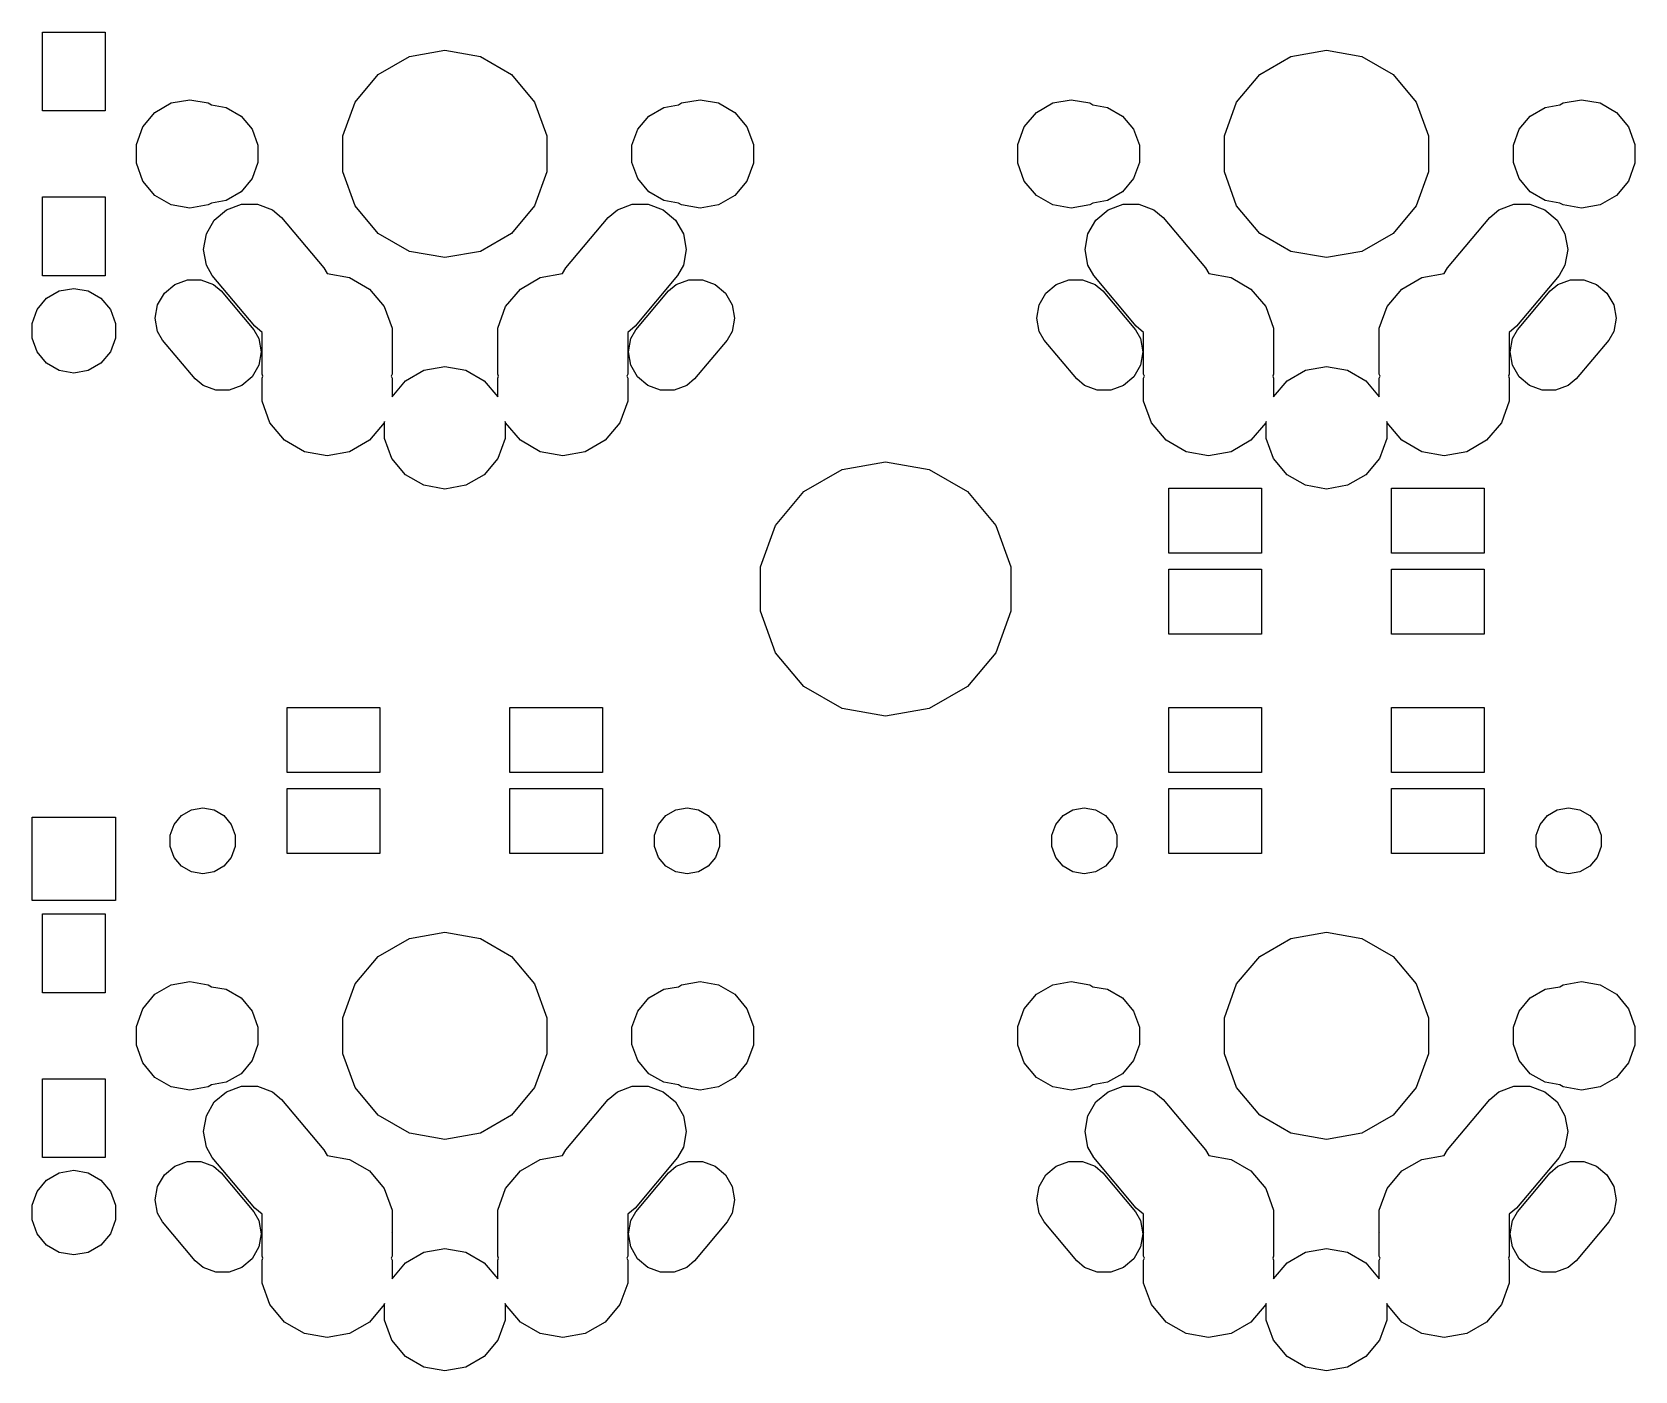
# Model space of a CAD drawing. Extents: x 61 to 194, y -144 to -63.
# Drawn here: x 61.1 to 95.65, y -122.34 to -93.5 of the extents above; entities that cross this region are included whole.
import ezdxf

# ---------------------------------------------------------------- set-up
doc = ezdxf.new("R2010")
doc.units = 0
doc.header["$MEASUREMENT"] = 0
doc.layers.add('BLACK', color=7, linetype='CONTINUOUS')

msp = doc.modelspace()

# ---------------------------------------------------------------- linework, layer by layer
at = {"layer": 'BLACK', "linetype": 'CONTINUOUS'}
for p, q in [((61.325, -95.2), (61.325, -93.5)), ((61.325, -93.5), (62.675, -93.5)), ((62.675, -93.5), (62.675, -95.2)), ((69.2359, -94.0258), (70, -93.8911)), ((70, -93.8911), (70.7641, -94.0258)), ((88.2359, -94.0258), (89, -93.8911)), ((89, -93.8911), (89.7641, -94.0258)), ((68.5641, -94.4137), (69.2359, -94.0258)), ((70.7641, -94.0258), (71.4359, -94.4137)), ((87.5641, -94.4137), (88.2359, -94.0258)), ((89.7641, -94.0258), (90.4359, -94.4137)), ((68.0654, -95.008), (68.5641, -94.4137)), ((71.4359, -94.4137), (71.9346, -95.008)), ((87.0654, -95.008), (87.5641, -94.4137)), ((90.4359, -94.4137), (90.9346, -95.008)), ((64.1006, -95.0277), (64.5, -94.9573)), ((64.5, -94.9573), (64.8994, -95.0277)), ((67.8, -95.7371), (68.0654, -95.008)), ((71.9346, -95.008), (72.2, -95.7371)), ((75.1006, -95.0277), (75.5, -94.9573)), ((75.5, -94.9573), (75.8994, -95.0277)), ((83.1006, -95.0277), (83.5, -94.9573)), ((83.5, -94.9573), (83.8994, -95.0277)), ((86.8, -95.7371), (87.0654, -95.008)), ((90.9346, -95.008), (91.2, -95.7371)), ((94.1006, -95.0277), (94.5, -94.9573)), ((94.5, -94.9573), (94.8994, -95.0277)), ((62.675, -95.2), (61.325, -95.2)), ((63.4887, -95.5411), (63.7494, -95.2305)), ((63.7494, -95.2305), (64.1006, -95.0277)), ((64.8994, -95.0277), (64.9679, -95.0673)), ((64.9679, -95.0673), (65.2847, -95.1231)), ((65.2847, -95.1231), (65.6053, -95.3082)), ((65.6053, -95.3082), (65.8434, -95.5919)), ((74.1566, -95.5919), (74.3947, -95.3082)), ((74.3947, -95.3082), (74.7153, -95.1231)), ((74.7153, -95.1231), (75.0321, -95.0673)), ((75.0321, -95.0673), (75.1006, -95.0277)), ((75.8994, -95.0277), (76.2506, -95.2305)), ((76.2506, -95.2305), (76.5113, -95.5411)), ((82.4887, -95.5411), (82.7494, -95.2305)), ((82.7494, -95.2305), (83.1006, -95.0277)), ((83.8994, -95.0277), (83.9679, -95.0673)), ((83.9679, -95.0673), (84.2847, -95.1231)), ((84.2847, -95.1231), (84.6053, -95.3082)), ((84.6053, -95.3082), (84.8434, -95.5919)), ((93.1566, -95.5919), (93.3947, -95.3082)), ((93.3947, -95.3082), (93.7153, -95.1231)), ((93.7153, -95.1231), (94.0321, -95.0673)), ((94.0321, -95.0673), (94.1006, -95.0277)), ((94.8994, -95.0277), (95.2506, -95.2305)), ((95.2506, -95.2305), (95.5113, -95.5411)), ((63.35, -95.9222), (63.4887, -95.5411)), ((65.8434, -95.5919), (65.97, -95.9399)), ((74.03, -95.9399), (74.1566, -95.5919)), ((76.5113, -95.5411), (76.65, -95.9222)), ((82.35, -95.9222), (82.4887, -95.5411)), ((84.8434, -95.5919), (84.97, -95.9399)), ((93.03, -95.9399), (93.1566, -95.5919)), ((95.5113, -95.5411), (95.65, -95.9222)), ((63.35, -96.3278), (63.35, -95.9222)), ((65.97, -95.9399), (65.97, -96.3101)), ((67.8, -96.5129), (67.8, -95.7371)), ((72.2, -95.7371), (72.2, -96.5129)), ((74.03, -96.3101), (74.03, -95.9399)), ((76.65, -95.9222), (76.65, -96.3278)), ((82.35, -96.3278), (82.35, -95.9222)), ((84.97, -95.9399), (84.97, -96.3101)), ((86.8, -96.5129), (86.8, -95.7371)), ((91.2, -95.7371), (91.2, -96.5129)), ((93.03, -96.3101), (93.03, -95.9399)), ((95.65, -95.9222), (95.65, -96.3278)), ((63.4887, -96.7089), (63.35, -96.3278)), ((65.97, -96.3101), (65.8434, -96.6581)), ((74.1566, -96.6581), (74.03, -96.3101)), ((76.65, -96.3278), (76.5113, -96.7089)), ((82.4887, -96.7089), (82.35, -96.3278)), ((84.97, -96.3101), (84.8434, -96.6581)), ((93.1566, -96.6581), (93.03, -96.3101)), ((95.65, -96.3278), (95.5113, -96.7089)), ((63.7494, -97.0195), (63.4887, -96.7089)), ((65.8434, -96.6581), (65.6053, -96.9418)), ((68.0654, -97.242), (67.8, -96.5129)), ((72.2, -96.5129), (71.9346, -97.242)), ((74.3947, -96.9418), (74.1566, -96.6581)), ((76.5113, -96.7089), (76.2506, -97.0195)), ((82.7494, -97.0195), (82.4887, -96.7089)), ((84.8434, -96.6581), (84.6053, -96.9418)), ((87.0654, -97.242), (86.8, -96.5129)), ((91.2, -96.5129), (90.9346, -97.242)), ((93.3947, -96.9418), (93.1566, -96.6581)), ((95.5113, -96.7089), (95.2506, -97.0195)), ((61.325, -98.75), (61.325, -97.05)), ((61.325, -97.05), (62.675, -97.05)), ((62.675, -97.05), (62.675, -98.75)), ((64.1006, -97.2223), (63.7494, -97.0195)), ((65.6053, -96.9418), (65.2847, -97.1269)), ((74.7153, -97.1269), (74.3947, -96.9418)), ((76.2506, -97.0195), (75.8994, -97.2223)), ((83.1006, -97.2223), (82.7494, -97.0195)), ((84.6053, -96.9418), (84.2847, -97.1269)), ((93.7153, -97.1269), (93.3947, -96.9418)), ((95.2506, -97.0195), (94.8994, -97.2223)), ((64.5, -97.2927), (64.1006, -97.2223)), ((64.8994, -97.2223), (64.5, -97.2927)), ((64.9679, -97.1827), (64.8994, -97.2223)), ((65.2847, -97.1269), (64.9679, -97.1827)), ((65.0298, -97.5498), (65.2932, -97.3288)), ((65.2932, -97.3288), (65.6163, -97.2112)), ((65.6163, -97.2112), (65.9602, -97.2112)), ((65.9602, -97.2112), (66.2833, -97.3288)), ((66.2833, -97.3288), (66.4803, -97.4942)), ((68.5641, -97.8363), (68.0654, -97.242)), ((71.9346, -97.242), (71.4359, -97.8363)), ((73.5197, -97.4942), (73.7167, -97.3288)), ((73.7167, -97.3288), (74.0398, -97.2112)), ((74.0398, -97.2112), (74.3837, -97.2112)), ((74.3837, -97.2112), (74.7068, -97.3288)), ((74.7068, -97.3288), (74.9702, -97.5498)), ((75.0321, -97.1827), (74.7153, -97.1269)), ((75.1006, -97.2223), (75.0321, -97.1827)), ((75.5, -97.2927), (75.1006, -97.2223)), ((75.8994, -97.2223), (75.5, -97.2927)), ((83.5, -97.2927), (83.1006, -97.2223)), ((83.8994, -97.2223), (83.5, -97.2927)), ((83.9679, -97.1827), (83.8994, -97.2223)), ((84.2847, -97.1269), (83.9679, -97.1827)), ((84.0298, -97.5498), (84.2932, -97.3288)), ((84.2932, -97.3288), (84.6163, -97.2112)), ((84.6163, -97.2112), (84.9602, -97.2112)), ((84.9602, -97.2112), (85.2833, -97.3288)), ((85.2833, -97.3288), (85.4803, -97.4942)), ((87.5641, -97.8363), (87.0654, -97.242)), ((90.9346, -97.242), (90.4359, -97.8363)), ((92.5197, -97.4942), (92.7167, -97.3288)), ((92.7167, -97.3288), (93.0398, -97.2112)), ((93.0398, -97.2112), (93.3837, -97.2112)), ((93.3837, -97.2112), (93.7068, -97.3288)), ((93.7068, -97.3288), (93.9702, -97.5498)), ((94.0321, -97.1827), (93.7153, -97.1269)), ((94.1006, -97.2223), (94.0321, -97.1827)), ((94.5, -97.2927), (94.1006, -97.2223)), ((94.8994, -97.2223), (94.5, -97.2927)), ((64.8579, -97.8476), (65.0298, -97.5498)), ((66.4803, -97.4942), (67.3935, -98.5824)), ((72.6065, -98.5824), (73.5197, -97.4942)), ((74.9702, -97.5498), (75.1421, -97.8476)), ((83.8579, -97.8476), (84.0298, -97.5498)), ((85.4803, -97.4942), (86.3935, -98.5824)), ((91.6065, -98.5824), (92.5197, -97.4942)), ((93.9702, -97.5498), (94.1421, -97.8476)), ((64.7982, -98.1862), (64.8579, -97.8476)), ((69.2359, -98.2242), (68.5641, -97.8363)), ((71.4359, -97.8363), (70.7641, -98.2242)), ((75.1421, -97.8476), (75.2018, -98.1862)), ((83.7982, -98.1862), (83.8579, -97.8476)), ((88.2359, -98.2242), (87.5641, -97.8363)), ((90.4359, -97.8363), (89.7641, -98.2242)), ((94.1421, -97.8476), (94.2018, -98.1862)), ((64.8579, -98.5248), (64.7982, -98.1862)), ((70, -98.3589), (69.2359, -98.2242)), ((70.7641, -98.2242), (70, -98.3589)), ((75.2018, -98.1862), (75.1421, -98.5248)), ((83.8579, -98.5248), (83.7982, -98.1862)), ((89, -98.3589), (88.2359, -98.2242)), ((89.7641, -98.2242), (89, -98.3589)), ((94.2018, -98.1862), (94.1421, -98.5248)), ((62.675, -98.75), (61.325, -98.75)), ((64.9865, -98.7476), (64.8579, -98.5248)), ((65.8997, -99.8358), (64.9865, -98.7476)), ((67.3935, -98.5824), (67.4637, -98.7041)), ((67.4637, -98.7041), (67.9462, -98.7891)), ((67.9462, -98.7891), (68.3738, -99.036)), ((71.6262, -99.036), (72.0538, -98.7891)), ((72.0538, -98.7891), (72.5363, -98.7041)), ((72.5363, -98.7041), (72.6065, -98.5824)), ((75.0135, -98.7476), (74.1003, -99.8358)), ((75.1421, -98.5248), (75.0135, -98.7476)), ((83.9865, -98.7476), (83.8579, -98.5248)), ((84.8997, -99.8358), (83.9865, -98.7476)), ((86.3935, -98.5824), (86.4637, -98.7041)), ((86.4637, -98.7041), (86.9462, -98.7891)), ((86.9462, -98.7891), (87.3738, -99.036)), ((90.6262, -99.036), (91.0538, -98.7891)), ((91.0538, -98.7891), (91.5363, -98.7041)), ((91.5363, -98.7041), (91.6065, -98.5824)), ((94.0135, -98.7476), (93.1003, -99.8358)), ((94.1421, -98.5248), (94.0135, -98.7476)), ((61.4135, -99.2361), (61.688, -99.0777)), ((61.688, -99.0777), (62, -99.0226)), ((62, -99.0226), (62.312, -99.0777)), ((62.312, -99.0777), (62.5865, -99.2361)), ((63.8075, -99.3746), (63.9529, -99.1226)), ((63.9529, -99.1226), (64.1758, -98.9356)), ((64.1758, -98.9356), (64.4492, -98.8361)), ((64.4492, -98.8361), (64.7401, -98.8361)), ((64.7401, -98.8361), (65.0135, -98.9356)), ((65.0135, -98.9356), (65.1803, -99.0755)), ((65.1803, -99.0755), (65.8837, -99.9139)), ((68.3738, -99.036), (68.6911, -99.4142)), ((71.3089, -99.4142), (71.6262, -99.036)), ((74.1163, -99.9139), (74.8197, -99.0755)), ((74.8197, -99.0755), (74.9865, -98.9356)), ((74.9865, -98.9356), (75.2599, -98.8361)), ((75.2599, -98.8361), (75.5508, -98.8361)), ((75.5508, -98.8361), (75.8242, -98.9356)), ((75.8242, -98.9356), (76.0471, -99.1226)), ((76.0471, -99.1226), (76.1925, -99.3746)), ((82.8075, -99.3746), (82.9529, -99.1226)), ((82.9529, -99.1226), (83.1758, -98.9356)), ((83.1758, -98.9356), (83.4492, -98.8361)), ((83.4492, -98.8361), (83.7401, -98.8361)), ((83.7401, -98.8361), (84.0135, -98.9356)), ((84.0135, -98.9356), (84.1803, -99.0755)), ((84.1803, -99.0755), (84.8837, -99.9139)), ((87.3738, -99.036), (87.6911, -99.4142)), ((90.3089, -99.4142), (90.6262, -99.036)), ((93.1163, -99.9139), (93.8197, -99.0755)), ((93.8197, -99.0755), (93.9865, -98.9356)), ((93.9865, -98.9356), (94.2599, -98.8361)), ((94.2599, -98.8361), (94.5508, -98.8361)), ((94.5508, -98.8361), (94.8242, -98.9356)), ((94.8242, -98.9356), (95.0471, -99.1226)), ((95.0471, -99.1226), (95.1925, -99.3746)), ((61.1015, -99.7766), (61.2099, -99.4788)), ((61.2099, -99.4788), (61.4135, -99.2361)), ((62.5865, -99.2361), (62.7901, -99.4788)), ((62.7901, -99.4788), (62.8985, -99.7766)), ((63.757, -99.6611), (63.8075, -99.3746)), ((68.6911, -99.4142), (68.86, -99.8781)), ((71.14, -99.8781), (71.3089, -99.4142)), ((76.1925, -99.3746), (76.243, -99.6611)), ((82.757, -99.6611), (82.8075, -99.3746)), ((87.6911, -99.4142), (87.86, -99.8781)), ((90.14, -99.8781), (90.3089, -99.4142)), ((95.1925, -99.3746), (95.243, -99.6611)), ((61.1015, -100.093), (61.1015, -99.7766)), ((62.8985, -99.7766), (62.8985, -100.093)), ((63.8075, -99.9476), (63.757, -99.6611)), ((66.06, -99.9704), (65.8997, -99.8358)), ((74.1003, -99.8358), (73.94, -99.9704)), ((76.243, -99.6611), (76.1925, -99.9476)), ((82.8075, -99.9476), (82.757, -99.6611)), ((85.06, -99.9704), (84.8997, -99.8358)), ((93.1003, -99.8358), (92.94, -99.9704)), ((95.243, -99.6611), (95.1925, -99.9476)), ((61.2099, -100.391), (61.1015, -100.093)), ((62.8985, -100.093), (62.7901, -100.391)), ((63.9163, -100.136), (63.8075, -99.9476)), ((64.6197, -100.974), (63.9163, -100.136)), ((65.8837, -99.9139), (65.9925, -100.102)), ((65.9925, -100.102), (66.043, -100.389)), ((66.06, -100.372), (66.06, -99.9704)), ((68.86, -99.8781), (68.86, -100.372)), ((71.14, -100.372), (71.14, -99.8781)), ((73.94, -99.9704), (73.94, -100.372)), ((73.957, -100.389), (74.0075, -100.102)), ((74.0075, -100.102), (74.1163, -99.9139)), ((76.0837, -100.136), (75.3803, -100.974)), ((76.1925, -99.9476), (76.0837, -100.136)), ((82.9163, -100.136), (82.8075, -99.9476)), ((83.6197, -100.974), (82.9163, -100.136)), ((84.8837, -99.9139), (84.9925, -100.102)), ((84.9925, -100.102), (85.043, -100.389)), ((85.06, -100.372), (85.06, -99.9704)), ((87.86, -99.8781), (87.86, -100.372)), ((90.14, -100.372), (90.14, -99.8781)), ((92.94, -99.9704), (92.94, -100.372)), ((92.957, -100.389), (93.0075, -100.102)), ((93.0075, -100.102), (93.1163, -99.9139)), ((95.0837, -100.136), (94.3803, -100.974)), ((95.1925, -99.9476), (95.0837, -100.136)), ((61.4135, -100.634), (61.2099, -100.391)), ((62.7901, -100.391), (62.5865, -100.634)), ((66.043, -100.389), (65.9925, -100.675)), ((66.0611, -100.375), (66.06, -100.372)), ((66.06, -100.378), (66.0611, -100.375)), ((66.06, -100.872), (66.06, -100.378)), ((68.86, -100.372), (68.8589, -100.375)), ((68.8589, -100.375), (68.86, -100.378)), ((68.86, -100.378), (68.86, -100.872)), ((71.1411, -100.375), (71.14, -100.372)), ((71.14, -100.378), (71.1411, -100.375)), ((71.14, -100.872), (71.14, -100.378)), ((73.94, -100.372), (73.9389, -100.375)), ((73.9389, -100.375), (73.94, -100.378)), ((73.94, -100.378), (73.94, -100.872)), ((74.0075, -100.675), (73.957, -100.389)), ((85.043, -100.389), (84.9925, -100.675)), ((85.0611, -100.375), (85.06, -100.372)), ((85.06, -100.378), (85.0611, -100.375)), ((85.06, -100.872), (85.06, -100.378)), ((87.86, -100.372), (87.8589, -100.375)), ((87.8589, -100.375), (87.86, -100.378)), ((87.86, -100.378), (87.86, -100.872)), ((90.1411, -100.375), (90.14, -100.372)), ((90.14, -100.378), (90.1411, -100.375)), ((90.14, -100.872), (90.14, -100.378)), ((92.94, -100.372), (92.9389, -100.375)), ((92.9389, -100.375), (92.94, -100.378)), ((92.94, -100.378), (92.94, -100.872)), ((93.0075, -100.675), (92.957, -100.389)), ((61.688, -100.792), (61.4135, -100.634)), ((62, -100.847), (61.688, -100.792)), ((62.312, -100.792), (62, -100.847)), ((62.5865, -100.634), (62.312, -100.792)), ((65.9925, -100.675), (65.8471, -100.927)), ((66.0757, -100.915), (66.06, -100.872)), ((68.86, -100.872), (68.8443, -100.915)), ((69.1515, -101.014), (69.5485, -100.785)), ((69.5485, -100.785), (70, -100.705)), ((70, -100.705), (70.4515, -100.785)), ((70.4515, -100.785), (70.8485, -101.014)), ((71.1557, -100.915), (71.14, -100.872)), ((73.94, -100.872), (73.9243, -100.915)), ((74.1529, -100.927), (74.0075, -100.675)), ((84.9925, -100.675), (84.8471, -100.927)), ((85.0757, -100.915), (85.06, -100.872)), ((87.86, -100.872), (87.8443, -100.915)), ((88.1515, -101.014), (88.5485, -100.785)), ((88.5485, -100.785), (89, -100.705)), ((89, -100.705), (89.4515, -100.785)), ((89.4515, -100.785), (89.8485, -101.014)), ((90.1557, -100.915), (90.14, -100.872)), ((92.94, -100.872), (92.9243, -100.915)), ((93.1529, -100.927), (93.0075, -100.675)), ((64.7865, -101.114), (64.6197, -100.974)), ((65.0599, -101.214), (64.7865, -101.114)), ((65.3508, -101.214), (65.0599, -101.214)), ((65.6242, -101.114), (65.3508, -101.214)), ((65.8471, -100.927), (65.6242, -101.114)), ((66.06, -100.958), (66.0757, -100.915)), ((66.06, -101.452), (66.06, -100.958)), ((68.8443, -100.915), (68.86, -100.958)), ((68.86, -100.958), (68.86, -101.361)), ((68.86, -101.361), (69.1515, -101.014)), ((70.8485, -101.014), (71.14, -101.361)), ((71.14, -100.958), (71.1557, -100.915)), ((71.14, -101.361), (71.14, -100.958)), ((73.9243, -100.915), (73.94, -100.958)), ((73.94, -100.958), (73.94, -101.452)), ((74.3758, -101.114), (74.1529, -100.927)), ((74.6492, -101.214), (74.3758, -101.114)), ((74.9401, -101.214), (74.6492, -101.214)), ((75.2135, -101.114), (74.9401, -101.214)), ((75.3803, -100.974), (75.2135, -101.114)), ((83.7865, -101.114), (83.6197, -100.974)), ((84.0599, -101.214), (83.7865, -101.114)), ((84.3508, -101.214), (84.0599, -101.214)), ((84.6242, -101.114), (84.3508, -101.214)), ((84.8471, -100.927), (84.6242, -101.114)), ((85.06, -100.958), (85.0757, -100.915)), ((85.06, -101.452), (85.06, -100.958)), ((87.8443, -100.915), (87.86, -100.958)), ((87.86, -100.958), (87.86, -101.361)), ((87.86, -101.361), (88.1515, -101.014)), ((89.8485, -101.014), (90.14, -101.361)), ((90.14, -100.958), (90.1557, -100.915)), ((90.14, -101.361), (90.14, -100.958)), ((92.9243, -100.915), (92.94, -100.958)), ((92.94, -100.958), (92.94, -101.452)), ((93.3758, -101.114), (93.1529, -100.927)), ((93.6492, -101.214), (93.3758, -101.114)), ((93.9401, -101.214), (93.6492, -101.214)), ((94.2135, -101.114), (93.9401, -101.214)), ((94.3803, -100.974), (94.2135, -101.114)), ((66.2289, -101.916), (66.06, -101.452)), ((73.94, -101.452), (73.7711, -101.916)), ((85.2289, -101.916), (85.06, -101.452)), ((92.94, -101.452), (92.7711, -101.916)), ((66.5462, -102.294), (66.2289, -101.916)), ((68.6911, -101.916), (68.3738, -102.294)), ((68.7, -101.891), (68.6911, -101.916)), ((68.7, -102.254), (68.7, -101.891)), ((71.3089, -101.916), (71.3, -101.891)), ((71.3, -101.891), (71.3, -102.254)), ((71.6262, -102.294), (71.3089, -101.916)), ((73.7711, -101.916), (73.4538, -102.294)), ((85.5462, -102.294), (85.2289, -101.916)), ((87.6911, -101.916), (87.3738, -102.294)), ((87.7, -101.891), (87.6911, -101.916)), ((87.7, -102.254), (87.7, -101.891)), ((90.3089, -101.916), (90.3, -101.891)), ((90.3, -101.891), (90.3, -102.254)), ((90.6262, -102.294), (90.3089, -101.916)), ((92.7711, -101.916), (92.4538, -102.294)), ((68.8568, -102.685), (68.7, -102.254)), ((71.3, -102.254), (71.1432, -102.685)), ((87.8568, -102.685), (87.7, -102.254)), ((90.3, -102.254), (90.1432, -102.685)), ((66.9738, -102.541), (66.5462, -102.294)), ((67.46, -102.627), (66.9738, -102.541)), ((67.9462, -102.541), (67.46, -102.627)), ((68.3738, -102.294), (67.9462, -102.541)), ((72.0538, -102.541), (71.6262, -102.294)), ((72.54, -102.627), (72.0538, -102.541)), ((73.0262, -102.541), (72.54, -102.627)), ((73.4538, -102.294), (73.0262, -102.541)), ((85.9738, -102.541), (85.5462, -102.294)), ((86.46, -102.627), (85.9738, -102.541)), ((86.9462, -102.541), (86.46, -102.627)), ((87.3738, -102.294), (86.9462, -102.541)), ((91.0538, -102.541), (90.6262, -102.294)), ((91.54, -102.627), (91.0538, -102.541)), ((92.0262, -102.541), (91.54, -102.627)), ((92.4538, -102.294), (92.0262, -102.541)), ((69.1515, -103.036), (68.8568, -102.685)), ((71.1432, -102.685), (70.8485, -103.036)), ((77.7377, -103.4), (78.5623, -102.924)), ((78.5623, -102.924), (79.5, -102.758)), ((79.5, -102.758), (80.4377, -102.924)), ((80.4377, -102.924), (81.2623, -103.4)), ((88.1515, -103.036), (87.8568, -102.685)), ((90.1432, -102.685), (89.8485, -103.036)), ((69.5485, -103.265), (69.1515, -103.036)), ((70, -103.345), (69.5485, -103.265)), ((70.4515, -103.265), (70, -103.345)), ((70.8485, -103.036), (70.4515, -103.265)), ((88.5485, -103.265), (88.1515, -103.036)), ((89, -103.345), (88.5485, -103.265)), ((89.4515, -103.265), (89, -103.345)), ((89.8485, -103.036), (89.4515, -103.265)), ((77.1257, -104.129), (77.7377, -103.4)), ((81.2623, -103.4), (81.8743, -104.129)), ((85.6, -104.725), (85.6, -103.325)), ((85.6, -103.325), (87.6, -103.325)), ((87.6, -103.325), (87.6, -104.725)), ((90.4, -104.725), (90.4, -103.325)), ((90.4, -103.325), (92.4, -103.325)), ((92.4, -103.325), (92.4, -104.725)), ((76.8, -105.024), (77.1257, -104.129)), ((81.8743, -104.129), (82.2, -105.024)), ((76.8, -105.976), (76.8, -105.024)), ((82.2, -105.024), (82.2, -105.976)), ((87.6, -104.725), (85.6, -104.725)), ((92.4, -104.725), (90.4, -104.725)), ((85.6, -106.475), (85.6, -105.075)), ((85.6, -105.075), (87.6, -105.075)), ((87.6, -105.075), (87.6, -106.475)), ((90.4, -106.475), (90.4, -105.075)), ((90.4, -105.075), (92.4, -105.075)), ((92.4, -105.075), (92.4, -106.475)), ((77.1257, -106.871), (76.8, -105.976)), ((82.2, -105.976), (81.8743, -106.871)), ((87.6, -106.475), (85.6, -106.475)), ((92.4, -106.475), (90.4, -106.475)), ((77.7377, -107.6), (77.1257, -106.871)), ((81.8743, -106.871), (81.2623, -107.6)), ((78.5623, -108.076), (77.7377, -107.6)), ((81.2623, -107.6), (80.4377, -108.076)), ((66.6, -109.45), (66.6, -108.05)), ((66.6, -108.05), (68.6, -108.05)), ((68.6, -108.05), (68.6, -109.45)), ((71.4, -109.45), (71.4, -108.05)), ((71.4, -108.05), (73.4, -108.05)), ((73.4, -108.05), (73.4, -109.45)), ((79.5, -108.242), (78.5623, -108.076)), ((80.4377, -108.076), (79.5, -108.242)), ((85.6, -109.45), (85.6, -108.05)), ((85.6, -108.05), (87.6, -108.05)), ((87.6, -108.05), (87.6, -109.45)), ((90.4, -109.45), (90.4, -108.05)), ((90.4, -108.05), (92.4, -108.05)), ((92.4, -108.05), (92.4, -109.45)), ((68.6, -109.45), (66.6, -109.45)), ((73.4, -109.45), (71.4, -109.45)), ((87.6, -109.45), (85.6, -109.45)), ((92.4, -109.45), (90.4, -109.45)), ((66.6, -111.2), (66.6, -109.8)), ((66.6, -109.8), (68.6, -109.8)), ((68.6, -109.8), (68.6, -111.2)), ((71.4, -111.2), (71.4, -109.8)), ((71.4, -109.8), (73.4, -109.8)), ((73.4, -109.8), (73.4, -111.2)), ((85.6, -111.2), (85.6, -109.8)), ((85.6, -109.8), (87.6, -109.8)), ((87.6, -109.8), (87.6, -111.2)), ((90.4, -111.2), (90.4, -109.8)), ((90.4, -109.8), (92.4, -109.8)), ((92.4, -109.8), (92.4, -111.2)), ((61.1015, -112.213), (61.1015, -110.416)), ((61.1015, -110.416), (62.8985, -110.416)), ((62.8985, -110.416), (62.8985, -112.213)), ((64.1644, -110.57), (64.3231, -110.38)), ((64.3231, -110.38), (64.5369, -110.257)), ((64.5369, -110.257), (64.78, -110.214)), ((64.78, -110.214), (65.0231, -110.257)), ((65.0231, -110.257), (65.2369, -110.38)), ((65.2369, -110.38), (65.3956, -110.57)), ((74.6044, -110.57), (74.7631, -110.38)), ((74.7631, -110.38), (74.9769, -110.257)), ((74.9769, -110.257), (75.22, -110.214)), ((75.22, -110.214), (75.4631, -110.257)), ((75.4631, -110.257), (75.6769, -110.38)), ((75.6769, -110.38), (75.8356, -110.57)), ((83.1644, -110.57), (83.3231, -110.38)), ((83.3231, -110.38), (83.5369, -110.257)), ((83.5369, -110.257), (83.78, -110.214)), ((83.78, -110.214), (84.0231, -110.257)), ((84.0231, -110.257), (84.2369, -110.38)), ((84.2369, -110.38), (84.3956, -110.57)), ((93.6044, -110.57), (93.7631, -110.38)), ((93.7631, -110.38), (93.9769, -110.257)), ((93.9769, -110.257), (94.22, -110.214)), ((94.22, -110.214), (94.4631, -110.257)), ((94.4631, -110.257), (94.6769, -110.38)), ((94.6769, -110.38), (94.8356, -110.57)), ((64.08, -110.802), (64.1644, -110.57)), ((64.08, -111.048), (64.08, -110.802)), ((65.3956, -110.57), (65.48, -110.802)), ((65.48, -110.802), (65.48, -111.048)), ((74.52, -110.802), (74.6044, -110.57)), ((74.52, -111.048), (74.52, -110.802)), ((75.8356, -110.57), (75.92, -110.802)), ((75.92, -110.802), (75.92, -111.048)), ((83.08, -110.802), (83.1644, -110.57)), ((83.08, -111.048), (83.08, -110.802)), ((84.3956, -110.57), (84.48, -110.802)), ((84.48, -110.802), (84.48, -111.048)), ((93.52, -110.802), (93.6044, -110.57)), ((93.52, -111.048), (93.52, -110.802)), ((94.8356, -110.57), (94.92, -110.802)), ((94.92, -110.802), (94.92, -111.048)), ((64.1644, -111.28), (64.08, -111.048)), ((65.48, -111.048), (65.3956, -111.28)), ((68.6, -111.2), (66.6, -111.2)), ((73.4, -111.2), (71.4, -111.2)), ((74.6044, -111.28), (74.52, -111.048)), ((75.92, -111.048), (75.8356, -111.28)), ((83.1644, -111.28), (83.08, -111.048)), ((84.48, -111.048), (84.3956, -111.28)), ((87.6, -111.2), (85.6, -111.2)), ((92.4, -111.2), (90.4, -111.2)), ((93.6044, -111.28), (93.52, -111.048)), ((94.92, -111.048), (94.8356, -111.28)), ((64.3231, -111.47), (64.1644, -111.28)), ((64.5369, -111.593), (64.3231, -111.47)), ((65.2369, -111.47), (65.0231, -111.593)), ((65.3956, -111.28), (65.2369, -111.47)), ((74.7631, -111.47), (74.6044, -111.28)), ((74.9769, -111.593), (74.7631, -111.47)), ((75.6769, -111.47), (75.4631, -111.593)), ((75.8356, -111.28), (75.6769, -111.47)), ((83.3231, -111.47), (83.1644, -111.28)), ((83.5369, -111.593), (83.3231, -111.47)), ((84.2369, -111.47), (84.0231, -111.593)), ((84.3956, -111.28), (84.2369, -111.47)), ((93.7631, -111.47), (93.6044, -111.28)), ((93.9769, -111.593), (93.7631, -111.47)), ((94.6769, -111.47), (94.4631, -111.593)), ((94.8356, -111.28), (94.6769, -111.47)), ((64.78, -111.636), (64.5369, -111.593)), ((65.0231, -111.593), (64.78, -111.636)), ((75.22, -111.636), (74.9769, -111.593)), ((75.4631, -111.593), (75.22, -111.636)), ((83.78, -111.636), (83.5369, -111.593)), ((84.0231, -111.593), (83.78, -111.636)), ((94.22, -111.636), (93.9769, -111.593)), ((94.4631, -111.593), (94.22, -111.636)), ((62.8985, -112.213), (61.1015, -112.213)), ((61.325, -114.2), (61.325, -112.5)), ((61.325, -112.5), (62.675, -112.5)), ((62.675, -112.5), (62.675, -114.2)), ((69.2359, -113.026), (70, -112.891)), ((70, -112.891), (70.7641, -113.026)), ((88.2359, -113.026), (89, -112.891)), ((89, -112.891), (89.7641, -113.026)), ((68.5641, -113.414), (69.2359, -113.026)), ((70.7641, -113.026), (71.4359, -113.414)), ((87.5641, -113.414), (88.2359, -113.026)), ((89.7641, -113.026), (90.4359, -113.414)), ((68.0654, -114.008), (68.5641, -113.414)), ((71.4359, -113.414), (71.9346, -114.008)), ((87.0654, -114.008), (87.5641, -113.414)), ((90.4359, -113.414), (90.9346, -114.008)), ((64.1006, -114.028), (64.5, -113.957)), ((64.5, -113.957), (64.8994, -114.028)), ((67.8, -114.737), (68.0654, -114.008)), ((71.9346, -114.008), (72.2, -114.737)), ((75.1006, -114.028), (75.5, -113.957)), ((75.5, -113.957), (75.8994, -114.028)), ((83.1006, -114.028), (83.5, -113.957)), ((83.5, -113.957), (83.8994, -114.028)), ((86.8, -114.737), (87.0654, -114.008)), ((90.9346, -114.008), (91.2, -114.737)), ((94.1006, -114.028), (94.5, -113.957)), ((94.5, -113.957), (94.8994, -114.028)), ((62.675, -114.2), (61.325, -114.2)), ((63.4887, -114.541), (63.7494, -114.23)), ((63.7494, -114.23), (64.1006, -114.028)), ((64.8994, -114.028), (64.9679, -114.067)), ((64.9679, -114.067), (65.2847, -114.123)), ((65.2847, -114.123), (65.6053, -114.308)), ((65.6053, -114.308), (65.8434, -114.592)), ((74.1566, -114.592), (74.3947, -114.308)), ((74.3947, -114.308), (74.7153, -114.123)), ((74.7153, -114.123), (75.0321, -114.067)), ((75.0321, -114.067), (75.1006, -114.028)), ((75.8994, -114.028), (76.2506, -114.23)), ((76.2506, -114.23), (76.5113, -114.541)), ((82.4887, -114.541), (82.7494, -114.23)), ((82.7494, -114.23), (83.1006, -114.028)), ((83.8994, -114.028), (83.9679, -114.067)), ((83.9679, -114.067), (84.2847, -114.123)), ((84.2847, -114.123), (84.6053, -114.308)), ((84.6053, -114.308), (84.8434, -114.592)), ((93.1566, -114.592), (93.3947, -114.308)), ((93.3947, -114.308), (93.7153, -114.123)), ((93.7153, -114.123), (94.0321, -114.067)), ((94.0321, -114.067), (94.1006, -114.028)), ((94.8994, -114.028), (95.2506, -114.23)), ((95.2506, -114.23), (95.5113, -114.541)), ((63.35, -114.922), (63.4887, -114.541)), ((65.8434, -114.592), (65.97, -114.94)), ((74.03, -114.94), (74.1566, -114.592)), ((76.5113, -114.541), (76.65, -114.922)), ((82.35, -114.922), (82.4887, -114.541)), ((84.8434, -114.592), (84.97, -114.94)), ((93.03, -114.94), (93.1566, -114.592)), ((95.5113, -114.541), (95.65, -114.922)), ((63.35, -115.328), (63.35, -114.922)), ((65.97, -114.94), (65.97, -115.31)), ((67.8, -115.513), (67.8, -114.737)), ((72.2, -114.737), (72.2, -115.513)), ((74.03, -115.31), (74.03, -114.94)), ((76.65, -114.922), (76.65, -115.328)), ((82.35, -115.328), (82.35, -114.922)), ((84.97, -114.94), (84.97, -115.31)), ((86.8, -115.513), (86.8, -114.737)), ((91.2, -114.737), (91.2, -115.513)), ((93.03, -115.31), (93.03, -114.94)), ((95.65, -114.922), (95.65, -115.328)), ((63.4887, -115.709), (63.35, -115.328)), ((65.97, -115.31), (65.8434, -115.658)), ((74.1566, -115.658), (74.03, -115.31)), ((76.65, -115.328), (76.5113, -115.709)), ((82.4887, -115.709), (82.35, -115.328)), ((84.97, -115.31), (84.8434, -115.658)), ((93.1566, -115.658), (93.03, -115.31)), ((95.65, -115.328), (95.5113, -115.709)), ((63.7494, -116.02), (63.4887, -115.709)), ((65.8434, -115.658), (65.6053, -115.942)), ((68.0654, -116.242), (67.8, -115.513)), ((72.2, -115.513), (71.9346, -116.242)), ((74.3947, -115.942), (74.1566, -115.658)), ((76.5113, -115.709), (76.2506, -116.02)), ((82.7494, -116.02), (82.4887, -115.709)), ((84.8434, -115.658), (84.6053, -115.942)), ((87.0654, -116.242), (86.8, -115.513)), ((91.2, -115.513), (90.9346, -116.242)), ((93.3947, -115.942), (93.1566, -115.658)), ((95.5113, -115.709), (95.2506, -116.02)), ((61.325, -117.75), (61.325, -116.05)), ((61.325, -116.05), (62.675, -116.05)), ((62.675, -116.05), (62.675, -117.75)), ((64.1006, -116.222), (63.7494, -116.02)), ((65.6053, -115.942), (65.2847, -116.127)), ((74.7153, -116.127), (74.3947, -115.942)), ((76.2506, -116.02), (75.8994, -116.222)), ((83.1006, -116.222), (82.7494, -116.02)), ((84.6053, -115.942), (84.2847, -116.127)), ((93.7153, -116.127), (93.3947, -115.942)), ((95.2506, -116.02), (94.8994, -116.222)), ((64.5, -116.293), (64.1006, -116.222)), ((64.8994, -116.222), (64.5, -116.293)), ((64.9679, -116.183), (64.8994, -116.222)), ((65.2847, -116.127), (64.9679, -116.183)), ((65.0298, -116.55), (65.2932, -116.329)), ((65.2932, -116.329), (65.6163, -116.211)), ((65.6163, -116.211), (65.9602, -116.211)), ((65.9602, -116.211), (66.2833, -116.329)), ((66.2833, -116.329), (66.4803, -116.494)), ((68.5641, -116.836), (68.0654, -116.242)), ((71.9346, -116.242), (71.4359, -116.836)), ((73.5197, -116.494), (73.7167, -116.329)), ((73.7167, -116.329), (74.0398, -116.211)), ((74.0398, -116.211), (74.3837, -116.211)), ((74.3837, -116.211), (74.7068, -116.329)), ((74.7068, -116.329), (74.9702, -116.55)), ((75.0321, -116.183), (74.7153, -116.127)), ((75.1006, -116.222), (75.0321, -116.183)), ((75.5, -116.293), (75.1006, -116.222)), ((75.8994, -116.222), (75.5, -116.293)), ((83.5, -116.293), (83.1006, -116.222)), ((83.8994, -116.222), (83.5, -116.293)), ((83.9679, -116.183), (83.8994, -116.222)), ((84.2847, -116.127), (83.9679, -116.183)), ((84.0298, -116.55), (84.2932, -116.329)), ((84.2932, -116.329), (84.6163, -116.211)), ((84.6163, -116.211), (84.9602, -116.211)), ((84.9602, -116.211), (85.2833, -116.329)), ((85.2833, -116.329), (85.4803, -116.494)), ((87.5641, -116.836), (87.0654, -116.242)), ((90.9346, -116.242), (90.4359, -116.836)), ((92.5197, -116.494), (92.7167, -116.329)), ((92.7167, -116.329), (93.0398, -116.211)), ((93.0398, -116.211), (93.3837, -116.211)), ((93.3837, -116.211), (93.7068, -116.329)), ((93.7068, -116.329), (93.9702, -116.55)), ((94.0321, -116.183), (93.7153, -116.127)), ((94.1006, -116.222), (94.0321, -116.183)), ((94.5, -116.293), (94.1006, -116.222)), ((94.8994, -116.222), (94.5, -116.293)), ((64.8579, -116.848), (65.0298, -116.55)), ((66.4803, -116.494), (67.3935, -117.582)), ((72.6065, -117.582), (73.5197, -116.494)), ((74.9702, -116.55), (75.1421, -116.848)), ((83.8579, -116.848), (84.0298, -116.55)), ((85.4803, -116.494), (86.3935, -117.582)), ((91.6065, -117.582), (92.5197, -116.494)), ((93.9702, -116.55), (94.1421, -116.848)), ((64.7982, -117.186), (64.8579, -116.848)), ((69.2359, -117.224), (68.5641, -116.836)), ((71.4359, -116.836), (70.7641, -117.224)), ((75.1421, -116.848), (75.2018, -117.186)), ((83.7982, -117.186), (83.8579, -116.848)), ((88.2359, -117.224), (87.5641, -116.836)), ((90.4359, -116.836), (89.7641, -117.224)), ((94.1421, -116.848), (94.2018, -117.186)), ((64.8579, -117.525), (64.7982, -117.186)), ((70, -117.359), (69.2359, -117.224)), ((70.7641, -117.224), (70, -117.359)), ((75.2018, -117.186), (75.1421, -117.525)), ((83.8579, -117.525), (83.7982, -117.186)), ((89, -117.359), (88.2359, -117.224)), ((89.7641, -117.224), (89, -117.359)), ((94.2018, -117.186), (94.1421, -117.525)), ((62.675, -117.75), (61.325, -117.75)), ((64.9865, -117.748), (64.8579, -117.525)), ((65.8997, -118.836), (64.9865, -117.748)), ((67.3935, -117.582), (67.4637, -117.704)), ((67.4637, -117.704), (67.9462, -117.789)), ((67.9462, -117.789), (68.3738, -118.036)), ((71.6262, -118.036), (72.0538, -117.789)), ((72.0538, -117.789), (72.5363, -117.704)), ((72.5363, -117.704), (72.6065, -117.582)), ((75.0135, -117.748), (74.1003, -118.836)), ((75.1421, -117.525), (75.0135, -117.748)), ((83.9865, -117.748), (83.8579, -117.525)), ((84.8997, -118.836), (83.9865, -117.748)), ((86.3935, -117.582), (86.4637, -117.704)), ((86.4637, -117.704), (86.9462, -117.789)), ((86.9462, -117.789), (87.3738, -118.036)), ((90.6262, -118.036), (91.0538, -117.789)), ((91.0538, -117.789), (91.5363, -117.704)), ((91.5363, -117.704), (91.6065, -117.582)), ((94.0135, -117.748), (93.1003, -118.836)), ((94.1421, -117.525), (94.0135, -117.748)), ((61.4135, -118.236), (61.688, -118.078)), ((61.688, -118.078), (62, -118.023)), ((62, -118.023), (62.312, -118.078)), ((62.312, -118.078), (62.5865, -118.236)), ((63.8075, -118.375), (63.9529, -118.123)), ((63.9529, -118.123), (64.1758, -117.936)), ((64.1758, -117.936), (64.4492, -117.836)), ((64.4492, -117.836), (64.7401, -117.836)), ((64.7401, -117.836), (65.0135, -117.936)), ((65.0135, -117.936), (65.1803, -118.076)), ((65.1803, -118.076), (65.8837, -118.914)), ((68.3738, -118.036), (68.6911, -118.414)), ((71.3089, -118.414), (71.6262, -118.036)), ((74.1163, -118.914), (74.8197, -118.076)), ((74.8197, -118.076), (74.9865, -117.936)), ((74.9865, -117.936), (75.2599, -117.836)), ((75.2599, -117.836), (75.5508, -117.836)), ((75.5508, -117.836), (75.8242, -117.936)), ((75.8242, -117.936), (76.0471, -118.123)), ((76.0471, -118.123), (76.1925, -118.375)), ((82.8075, -118.375), (82.9529, -118.123)), ((82.9529, -118.123), (83.1758, -117.936)), ((83.1758, -117.936), (83.4492, -117.836)), ((83.4492, -117.836), (83.7401, -117.836)), ((83.7401, -117.836), (84.0135, -117.936)), ((84.0135, -117.936), (84.1803, -118.076)), ((84.1803, -118.076), (84.8837, -118.914)), ((87.3738, -118.036), (87.6911, -118.414)), ((90.3089, -118.414), (90.6262, -118.036)), ((93.1163, -118.914), (93.8197, -118.076)), ((93.8197, -118.076), (93.9865, -117.936)), ((93.9865, -117.936), (94.2599, -117.836)), ((94.2599, -117.836), (94.5508, -117.836)), ((94.5508, -117.836), (94.8242, -117.936)), ((94.8242, -117.936), (95.0471, -118.123)), ((95.0471, -118.123), (95.1925, -118.375)), ((61.1015, -118.777), (61.2099, -118.479)), ((61.2099, -118.479), (61.4135, -118.236)), ((62.5865, -118.236), (62.7901, -118.479)), ((62.7901, -118.479), (62.8985, -118.777)), ((63.757, -118.661), (63.8075, -118.375)), ((68.6911, -118.414), (68.86, -118.878)), ((71.14, -118.878), (71.3089, -118.414)), ((76.1925, -118.375), (76.243, -118.661)), ((82.757, -118.661), (82.8075, -118.375)), ((87.6911, -118.414), (87.86, -118.878)), ((90.14, -118.878), (90.3089, -118.414)), ((95.1925, -118.375), (95.243, -118.661)), ((61.1015, -119.093), (61.1015, -118.777)), ((62.8985, -118.777), (62.8985, -119.093)), ((63.8075, -118.948), (63.757, -118.661)), ((66.06, -118.97), (65.8997, -118.836)), ((74.1003, -118.836), (73.94, -118.97)), ((76.243, -118.661), (76.1925, -118.948)), ((82.8075, -118.948), (82.757, -118.661)), ((85.06, -118.97), (84.8997, -118.836)), ((93.1003, -118.836), (92.94, -118.97)), ((95.243, -118.661), (95.1925, -118.948)), ((61.2099, -119.391), (61.1015, -119.093)), ((62.8985, -119.093), (62.7901, -119.391)), ((63.9163, -119.136), (63.8075, -118.948)), ((64.6197, -119.974), (63.9163, -119.136)), ((65.8837, -118.914), (65.9925, -119.102)), ((65.9925, -119.102), (66.043, -119.389)), ((66.06, -119.372), (66.06, -118.97)), ((68.86, -118.878), (68.86, -119.372)), ((71.14, -119.372), (71.14, -118.878)), ((73.94, -118.97), (73.94, -119.372)), ((73.957, -119.389), (74.0075, -119.102)), ((74.0075, -119.102), (74.1163, -118.914)), ((76.0837, -119.136), (75.3803, -119.974)), ((76.1925, -118.948), (76.0837, -119.136)), ((82.9163, -119.136), (82.8075, -118.948)), ((83.6197, -119.974), (82.9163, -119.136)), ((84.8837, -118.914), (84.9925, -119.102)), ((84.9925, -119.102), (85.043, -119.389)), ((85.06, -119.372), (85.06, -118.97)), ((87.86, -118.878), (87.86, -119.372)), ((90.14, -119.372), (90.14, -118.878)), ((92.94, -118.97), (92.94, -119.372)), ((92.957, -119.389), (93.0075, -119.102)), ((93.0075, -119.102), (93.1163, -118.914)), ((95.0837, -119.136), (94.3803, -119.974)), ((95.1925, -118.948), (95.0837, -119.136)), ((61.4135, -119.634), (61.2099, -119.391)), ((62.7901, -119.391), (62.5865, -119.634)), ((66.043, -119.389), (65.9925, -119.675)), ((66.0611, -119.375), (66.06, -119.372)), ((66.06, -119.378), (66.0611, -119.375)), ((66.06, -119.872), (66.06, -119.378)), ((68.86, -119.372), (68.8589, -119.375)), ((68.8589, -119.375), (68.86, -119.378)), ((68.86, -119.378), (68.86, -119.872)), ((71.1411, -119.375), (71.14, -119.372)), ((71.14, -119.378), (71.1411, -119.375)), ((71.14, -119.872), (71.14, -119.378)), ((73.94, -119.372), (73.9389, -119.375)), ((73.9389, -119.375), (73.94, -119.378)), ((73.94, -119.378), (73.94, -119.872)), ((74.0075, -119.675), (73.957, -119.389)), ((85.043, -119.389), (84.9925, -119.675)), ((85.0611, -119.375), (85.06, -119.372)), ((85.06, -119.378), (85.0611, -119.375)), ((85.06, -119.872), (85.06, -119.378)), ((87.86, -119.372), (87.8589, -119.375)), ((87.8589, -119.375), (87.86, -119.378)), ((87.86, -119.378), (87.86, -119.872)), ((90.1411, -119.375), (90.14, -119.372)), ((90.14, -119.378), (90.1411, -119.375)), ((90.14, -119.872), (90.14, -119.378)), ((92.94, -119.372), (92.9389, -119.375)), ((92.9389, -119.375), (92.94, -119.378)), ((92.94, -119.378), (92.94, -119.872)), ((93.0075, -119.675), (92.957, -119.389)), ((61.688, -119.792), (61.4135, -119.634)), ((62, -119.847), (61.688, -119.792)), ((62.312, -119.792), (62, -119.847)), ((62.5865, -119.634), (62.312, -119.792)), ((65.9925, -119.675), (65.8471, -119.927)), ((66.0757, -119.915), (66.06, -119.872)), ((68.86, -119.872), (68.8443, -119.915)), ((69.1515, -120.014), (69.5485, -119.785)), ((69.5485, -119.785), (70, -119.705)), ((70, -119.705), (70.4515, -119.785)), ((70.4515, -119.785), (70.8485, -120.014)), ((71.1557, -119.915), (71.14, -119.872)), ((73.94, -119.872), (73.9243, -119.915)), ((74.1529, -119.927), (74.0075, -119.675)), ((84.9925, -119.675), (84.8471, -119.927)), ((85.0757, -119.915), (85.06, -119.872)), ((87.86, -119.872), (87.8443, -119.915)), ((88.1515, -120.014), (88.5485, -119.785)), ((88.5485, -119.785), (89, -119.705)), ((89, -119.705), (89.4515, -119.785)), ((89.4515, -119.785), (89.8485, -120.014)), ((90.1557, -119.915), (90.14, -119.872)), ((92.94, -119.872), (92.9243, -119.915)), ((93.1529, -119.927), (93.0075, -119.675)), ((64.7865, -120.114), (64.6197, -119.974)), ((65.0599, -120.214), (64.7865, -120.114)), ((65.3508, -120.214), (65.0599, -120.214)), ((65.6242, -120.114), (65.3508, -120.214)), ((65.8471, -119.927), (65.6242, -120.114)), ((66.06, -119.958), (66.0757, -119.915)), ((66.06, -120.452), (66.06, -119.958)), ((68.8443, -119.915), (68.86, -119.958)), ((68.86, -119.958), (68.86, -120.361)), ((68.86, -120.361), (69.1515, -120.014)), ((70.8485, -120.014), (71.14, -120.361)), ((71.14, -119.958), (71.1557, -119.915)), ((71.14, -120.361), (71.14, -119.958)), ((73.9243, -119.915), (73.94, -119.958)), ((73.94, -119.958), (73.94, -120.452)), ((74.3758, -120.114), (74.1529, -119.927)), ((74.6492, -120.214), (74.3758, -120.114)), ((74.9401, -120.214), (74.6492, -120.214)), ((75.2135, -120.114), (74.9401, -120.214)), ((75.3803, -119.974), (75.2135, -120.114)), ((83.7865, -120.114), (83.6197, -119.974)), ((84.0599, -120.214), (83.7865, -120.114)), ((84.3508, -120.214), (84.0599, -120.214)), ((84.6242, -120.114), (84.3508, -120.214)), ((84.8471, -119.927), (84.6242, -120.114)), ((85.06, -119.958), (85.0757, -119.915)), ((85.06, -120.452), (85.06, -119.958)), ((87.8443, -119.915), (87.86, -119.958)), ((87.86, -119.958), (87.86, -120.361)), ((87.86, -120.361), (88.1515, -120.014)), ((89.8485, -120.014), (90.14, -120.361)), ((90.14, -119.958), (90.1557, -119.915)), ((90.14, -120.361), (90.14, -119.958)), ((92.9243, -119.915), (92.94, -119.958)), ((92.94, -119.958), (92.94, -120.452)), ((93.3758, -120.114), (93.1529, -119.927)), ((93.6492, -120.214), (93.3758, -120.114)), ((93.9401, -120.214), (93.6492, -120.214)), ((94.2135, -120.114), (93.9401, -120.214)), ((94.3803, -119.974), (94.2135, -120.114)), ((66.2289, -120.916), (66.06, -120.452)), ((73.94, -120.452), (73.7711, -120.916)), ((85.2289, -120.916), (85.06, -120.452)), ((92.94, -120.452), (92.7711, -120.916)), ((66.5462, -121.294), (66.2289, -120.916)), ((68.6911, -120.916), (68.3738, -121.294)), ((68.7, -120.891), (68.6911, -120.916)), ((68.7, -121.254), (68.7, -120.891)), ((71.3089, -120.916), (71.3, -120.891)), ((71.3, -120.891), (71.3, -121.254)), ((71.6262, -121.294), (71.3089, -120.916)), ((73.7711, -120.916), (73.4538, -121.294)), ((85.5462, -121.294), (85.2289, -120.916)), ((87.6911, -120.916), (87.3738, -121.294)), ((87.7, -120.891), (87.6911, -120.916)), ((87.7, -121.254), (87.7, -120.891)), ((90.3089, -120.916), (90.3, -120.891)), ((90.3, -120.891), (90.3, -121.254)), ((90.6262, -121.294), (90.3089, -120.916)), ((92.7711, -120.916), (92.4538, -121.294)), ((68.8568, -121.685), (68.7, -121.254)), ((71.3, -121.254), (71.1432, -121.685)), ((87.8568, -121.685), (87.7, -121.254)), ((90.3, -121.254), (90.1432, -121.685)), ((66.9738, -121.541), (66.5462, -121.294)), ((67.46, -121.627), (66.9738, -121.541)), ((67.9462, -121.541), (67.46, -121.627)), ((68.3738, -121.294), (67.9462, -121.541)), ((72.0538, -121.541), (71.6262, -121.294)), ((72.54, -121.627), (72.0538, -121.541)), ((73.0262, -121.541), (72.54, -121.627)), ((73.4538, -121.294), (73.0262, -121.541)), ((85.9738, -121.541), (85.5462, -121.294)), ((86.46, -121.627), (85.9738, -121.541)), ((86.9462, -121.541), (86.46, -121.627)), ((87.3738, -121.294), (86.9462, -121.541)), ((91.0538, -121.541), (90.6262, -121.294)), ((91.54, -121.627), (91.0538, -121.541)), ((92.0262, -121.541), (91.54, -121.627)), ((92.4538, -121.294), (92.0262, -121.541)), ((69.1515, -122.036), (68.8568, -121.685)), ((71.1432, -121.685), (70.8485, -122.036)), ((88.1515, -122.036), (87.8568, -121.685)), ((90.1432, -121.685), (89.8485, -122.036)), ((69.5485, -122.265), (69.1515, -122.036)), ((70, -122.345), (69.5485, -122.265)), ((70.4515, -122.265), (70, -122.345)), ((70.8485, -122.036), (70.4515, -122.265)), ((88.5485, -122.265), (88.1515, -122.036)), ((89, -122.345), (88.5485, -122.265)), ((89.4515, -122.265), (89, -122.345)), ((89.8485, -122.036), (89.4515, -122.265))]:
    msp.add_line(p, q, dxfattribs=at)

doc.saveas('drawing.dxf')
